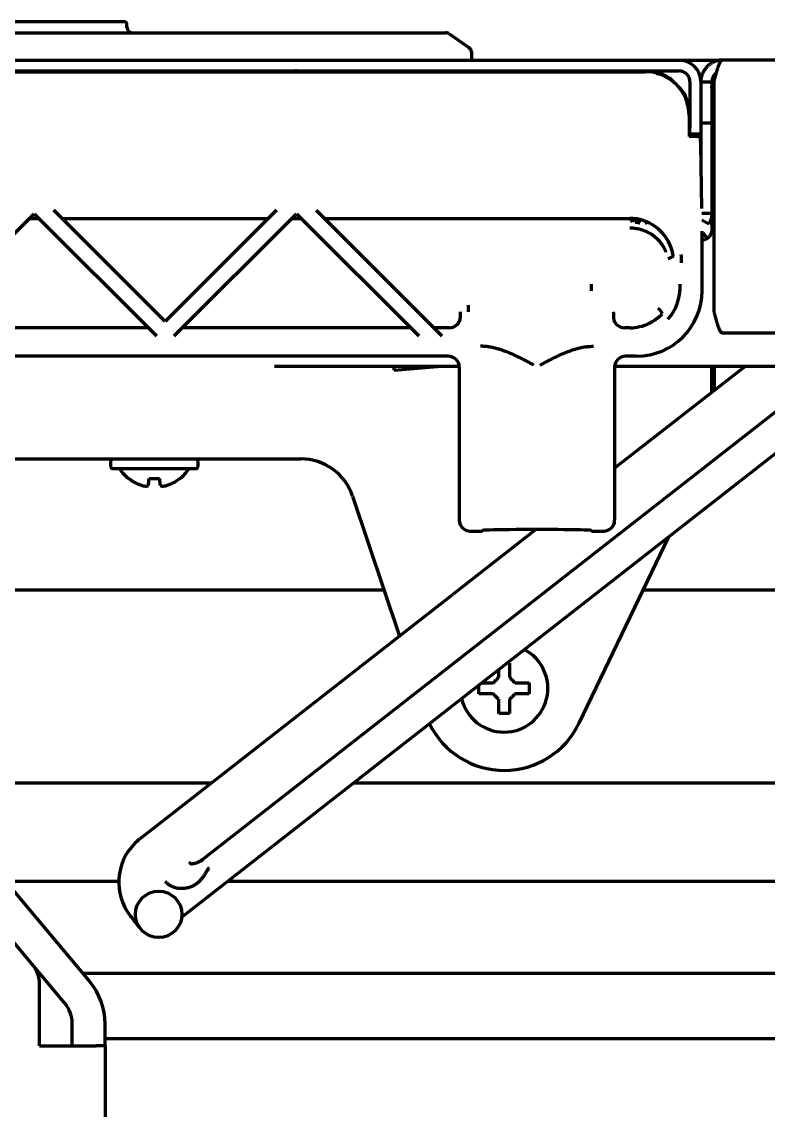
# Model space of a CAD drawing. Header units: inches. Extents: x -3077 to 7201, y 316 to 5463.
# Drawn here: x 2928.7 to 2997, y 5288.5 to 5388.1 of the extents above; entities that cross this region are included whole.
import ezdxf

# ---------------------------------------------------------------- set-up
doc = ezdxf.new("R2010")
doc.units = ezdxf.units.IN

msp = doc.modelspace()

# ---------------------------------------------------------------- linework, layer by layer
at = {"linetype": 'Continuous', "lineweight": 70}
for p, q in [((2938.102, 5388.13), (2923.602, 5388.13)), ((2938.352, 5387.63), (2938.352, 5387.88)), ((2846.102, 5387.13), (2965.602, 5387.13)), ((2965.602, 5387.13), (2967.498, 5387.13)), ((2967.78, 5387.043), (2969.634, 5385.779)), ((2868.315, 5384.63), (2988.852, 5384.63)), ((2969.852, 5385.366), (2969.852, 5384.63)), ((2988.853, 5384.63), (2992.355, 5384.63)), ((2992.352, 5384.63), (2992.856, 5384.63)), ((3538.852, 5384.63), (2992.852, 5384.63)), ((2869.638, 5383.63), (2988.852, 5383.63)), ((2869.669, 5383.554), (2985.777, 5383.554)), ((2966.835, 5383.63), (2966.833, 5383.554)), ((2967.602, 5383.554), (2967.602, 5383.63)), ((2968.352, 5383.554), (2968.352, 5383.63)), ((2988.188, 5382.794), (2988.467, 5382.515)), ((2989.852, 5382.63), (2989.852, 5378.38)), ((2990.852, 5382.63), (2990.852, 5378.88)), ((2990.852, 5382.63), (2991.852, 5382.63)), ((2991.852, 5382.63), (2991.852, 5378.88)), ((2992.052, 5361.63), (2992.052, 5382.63)), ((2988.737, 5382.245), (2989.016, 5381.966)), ((2989.777, 5379.555), (2989.777, 5377.63)), ((2989.852, 5380.129), (2989.802, 5380.129)), ((2991.902, 5380.129), (2991.852, 5380.129)), ((2992.052, 5379.858), (2992.039, 5379.901)), ((2990.852, 5378.88), (2990.852, 5378.38)), ((2990.852, 5378.88), (2991.852, 5378.88)), ((2991.852, 5378.88), (2991.852, 5370.63)), ((2990.045, 5377.63), (2989.777, 5377.63)), ((2989.852, 5377.88), (2989.852, 5378.38)), ((2989.852, 5377.63), (2989.852, 5377.88)), ((2989.852, 5377.88), (2990.852, 5377.88)), ((2990.795, 5377.526), (2990.819, 5377.332)), ((2990.852, 5378.38), (2990.852, 5377.88)), ((2990.852, 5377.88), (2990.852, 5375.881)), ((2990.936, 5371.051), (2990.834, 5376.907)), ((2991.852, 5376.03), (2992.052, 5376.03)), ((2918.663, 5359.38), (2929.852, 5370.569)), ((2929.852, 5370.569), (2941.042, 5359.38)), ((2941.852, 5360.691), (2931.66, 5370.883)), ((2952.044, 5370.883), (2941.852, 5360.691)), ((2942.663, 5359.38), (2953.852, 5370.569)), ((2953.852, 5370.569), (2965.042, 5359.38)), ((2955.66, 5370.883), (2967.163, 5359.38)), ((2990.943, 5370.63), (2991.852, 5370.63)), ((2991.852, 5370.63), (2991.852, 5369.13)), ((2929.416, 5370.133), (2930.289, 5370.133)), ((2932.41, 5370.133), (2951.294, 5370.133)), ((2953.416, 5370.133), (2954.289, 5370.133)), ((2956.41, 5370.133), (2984.352, 5370.133)), ((2984.374, 5370.133), (2984.552, 5369.824)), ((2984.552, 5369.824), (2984.552, 5370.128)), ((2984.652, 5369.824), (2984.652, 5370.121)), ((2984.652, 5369.824), (2984.81, 5370.098)), ((2984.81, 5370.098), (2984.81, 5370.106)), ((2984.81, 5370.098), (2984.873, 5370.075)), ((2984.952, 5370.051), (2984.952, 5369.63)), ((2985.052, 5369.63), (2985.052, 5370.034)), ((2985.11, 5369.63), (2985.33, 5370.011)), ((2985.75, 5369.881), (2985.894, 5369.63)), ((2985.952, 5369.799), (2985.952, 5369.63)), ((2986.052, 5369.63), (2986.052, 5369.754)), ((2986.11, 5369.63), (2986.153, 5369.704)), ((2990.95, 5369.996), (2991.584, 5369.63)), ((2990.957, 5363.524), (2990.957, 5368.223)), ((2980.852, 5363.511), (2980.852, 5364.116)), ((2940.292, 5360.13), (2919.413, 5360.13)), ((2964.292, 5360.13), (2943.413, 5360.13)), ((2967.852, 5360.13), (2966.413, 5360.13)), ((2984.352, 5360.13), (2983.852, 5360.13)), ((3538.852, 5359.63), (2992.852, 5359.63)), ((2967.748, 5357.525), (2886.956, 5357.525)), ((2984.958, 5357.525), (2983.957, 5357.525)), ((2945.246, 5311.478), (3003.037, 5356.629)), ((2951.851, 5356.63), (2968.742, 5356.63)), ((2962.807, 5356.252), (2962.773, 5356.639)), ((2962.807, 5356.252), (2967.126, 5356.63)), ((2968.747, 5356.525), (2968.747, 5342.525)), ((2994.916, 5356.63), (2982.957, 5347.286)), ((2982.957, 5356.525), (2982.957, 5342.525)), ((2982.962, 5356.63), (3006.852, 5356.63)), ((2991.852, 5354.236), (2991.852, 5356.63)), ((2992.102, 5354.431), (2992.102, 5356.63)), ((3006.918, 5355.855), (2943.358, 5306.196)), ((2906.453, 5348.13), (2954.252, 5348.13)), ((2936.852, 5347.88), (2936.852, 5347.48)), ((2944.852, 5347.48), (2944.852, 5347.88)), ((2940.852, 5347.23), (2937.002, 5347.23)), ((2944.702, 5347.23), (2940.852, 5347.23)), ((2938.479, 5346.339), (2938.527, 5346.338)), ((2943.178, 5346.338), (2943.225, 5346.339)), ((2958.994, 5344.715), (2963.275, 5331.909)), ((2975.762, 5341.665), (2968.183, 5335.744)), ((2970.852, 5341.534), (2970.852, 5341.578)), ((2980.852, 5341.534), (2980.852, 5341.578)), ((2969.747, 5341.525), (2970.352, 5341.525)), ((2979.702, 5323.937), (2987.905, 5341)), ((2981.352, 5341.525), (2981.957, 5341.525)), ((2961.871, 5336.13), (2907.354, 5336.13)), ((2965.968, 5334.013), (2968.183, 5335.744)), ((3546.133, 5336.13), (2985.572, 5336.13)), ((2941.31, 5314.748), (2965.968, 5334.013)), ((2975.152, 5327.63), (2975.152, 5327.13)), ((2970.552, 5327.13), (2970.552, 5327.443)), ((2970.552, 5326.63), (2970.552, 5327.13)), ((2975.152, 5327.13), (2975.152, 5326.63)), ((2929.65, 5301.937), (2910.051, 5325.294)), ((2919.685, 5318.48), (2946.097, 5318.48)), ((2920.164, 5317.909), (2934.948, 5300.29)), ((2959.087, 5318.48), (3572.616, 5318.48)), ((2939.519, 5313.349), (2941.31, 5314.748)), ((2945.246, 5311.478), (2945.287, 5311.425)), ((2927.243, 5309.48), (2937.609, 5309.48)), ((2947.565, 5309.48), (3584.133, 5309.48)), ((2932.65, 5298.362), (2929.65, 5301.937)), ((2934.291, 5301.08), (3595.413, 5301.08)), ((2930.352, 5294.433), (2930.352, 5300.009)), ((2933.352, 5294.433), (2933.352, 5296.433)), ((2936.352, 5294.433), (2936.352, 5296.433)), ((2936.362, 5295.08), (3593.342, 5295.08)), ((2930.352, 5294.433), (2935.548, 5294.433)), ((2936.352, 5294.433), (2935.548, 5294.433)), ((2936.352, 5294.433), (2936.352, 4671.13))]:
    msp.add_line(p, q, dxfattribs=at)
msp.add_circle((2941.252, 5306.455), 2.121, dxfattribs=at)
for centre, radius, start, end in [((2938.102, 5387.88), 0.25, 0, 90), ((2938.852, 5387.63), 0.5, 180, 270), ((2967.498, 5386.63), 0.5, 55.71312, 90), ((2969.352, 5385.366), 0.5, 0, 55.71312), ((2988.852, 5382.63), 2, 0, 90), ((2953.844, 5383.13), 0.5, 90, 121.88703), ((2988.852, 5382.63), 1, 0, 90), ((2984.352, 5366.133), 4, 19.22335, 90), ((2985.13, 5370.78), 0.75, 250, 270), ((2985.453, 5366.308), 3.635, 356.27119, 8.23579), ((2959.921, 5361.548), 9.681, 0.20772, 3.80707), ((2967.852, 5361.13), 1, 270, 342.58578), ((2983.852, 5361.13), 1, 197.41422, 270), ((2984.352, 5364.13), 4, 270, 295.8555), ((2937.136, 5347.88), 0.283, 118.07249, 180), ((2944.569, 5347.88), 0.283, 0, 61.92751), ((2954.252, 5343.13), 5, 18.48412, 90), ((2937.136, 5347.48), 0.283, 180, 241.92751), ((2940.852, 5349.23), 3.74, 212.32411, 230.6111), ((2940.852, 5349.23), 3.74, 309.37906, 327.67589), ((2944.569, 5347.48), 0.283, 298.07249, 0), ((2972.852, 5327.13), 4, 193.44375, 62.55563), ((2972.852, 5327.23), 7.6, 205.97437, 334.32322), ((2942.597, 5309.409), 5, 134.1823, 218.4121), ((2860.323, 5244.171), 100, 37.58213, 38.4121), ((2927.352, 5300.009), 3, 0, 40), ((2930.352, 5296.433), 6, 0, 40), ((2930.352, 5296.433), 3, 0, 40)]:
    msp.add_arc(centre, radius, start, end, dxfattribs=at)
for centre, major_axis, ratio, start_param, end_param in [((2985.776, 5379.554), (-2.829, -2.829), 0.999695, 2.356347, 3.926839), ((2986.774, 5381.38), (-0.765, -1.848), 0.999955, 2.748909, 3.534276), ((2987.602, 5380.551), (-1.848, -0.765), 0.999955, 2.748909, 3.534276), ((2990.045, 5377.525), (0.75, 0), 0.140541, 0.017453, 1.570796), ((2990.816, 5375.846), (0, -1.5), 0.017455, 2.356194, 3.001966), ((2990.887, 5368.223), (0, -4), 0.017455, 1.570796, 1.756592), ((2987.846, 5366.65), (-0.486, -0.116), 0.351085, 1.487352, 2.898615), ((2984.956, 5363.526), (4.244, -4.244), 0.999695, 5.497939, 7.068431), ((2976.787, 5370.631), (11.136, -9.632), 0.512356, 6.266297, 6.699607), ((2986.952, 5361.724), (-0.343, 0.363), 0.244028, 3.410972, 4.965192), ((2967.747, 5356.525), (0.707, 0.707), 0.999695, 5.497939, 7.068431), ((2983.957, 5356.525), (0.707, -0.707), 0.999695, 2.356347, 3.926839), ((2940.847, 5349.251), (3.624, 0.873), 0.997235, 3.804658, 4.177379), ((2940.594, 5349.288), (0.806, 3.6), 0.902278, 3.129444, 3.24631), ((2940.298, 5349.288), (0.383, 3.669), 0.420739, 3.280106, 3.396972), ((2940.556, 5349.251), (0.269, 3.718), 0.017407, 3.440796, 3.813517), ((2941.149, 5349.251), (0.269, -3.718), 0.017407, 5.611261, 5.983982), ((2941.406, 5349.288), (0.383, -3.669), 0.420739, 6.027806, 6.144672), ((2941.111, 5349.288), (0.806, -3.6), 0.902278, 6.178468, 6.295334), ((2940.857, 5349.251), (3.624, -0.873), 0.997235, 5.247399, 5.62012), ((2969.748, 5342.525), (-0.707, -0.707), 0.999695, 5.497939, 7.068431), ((2975.852, 5341.578), (5, 0), 0.017455, 0, 3.141593), ((2981.957, 5342.525), (-0.707, 0.707), 0.999695, 2.356347, 3.926839), ((2970.352, 5341.534), (0.5, 0), 0.017455, 4.712389, 6.283185), ((2981.352, 5341.534), (0.5, 0), 0.017455, 3.141593, 4.712389)]:
    msp.add_ellipse(centre, major_axis=major_axis, ratio=ratio, start_param=start_param, end_param=end_param, dxfattribs=at)
for points, degree in [([(2992.852, 5384.63), (2992.816, 5384.63), (2992.744, 5384.628), (2992.636, 5384.619), (2992.528, 5384.605), (2992.422, 5384.584), (2992.317, 5384.558), (2992.213, 5384.526), (2992.112, 5384.489), (2992.012, 5384.446), (2991.915, 5384.398), (2991.821, 5384.344), (2991.729, 5384.286), (2991.641, 5384.223), (2991.557, 5384.155), (2991.476, 5384.083), (2991.399, 5384.006), (2991.327, 5383.925), (2991.259, 5383.841), (2991.196, 5383.753), (2991.138, 5383.662), (2991.084, 5383.567), (2991.036, 5383.47), (2990.993, 5383.371), (2990.956, 5383.269), (2990.924, 5383.165), (2990.898, 5383.06), (2990.878, 5382.954), (2990.863, 5382.846), (2990.854, 5382.738), (2990.852, 5382.666), (2990.852, 5382.63)], 3), ([(2992.052, 5382.63), (2992.061, 5382.665), (2992.079, 5382.735), (2992.106, 5382.839), (2992.132, 5382.943), (2992.159, 5383.046), (2992.185, 5383.148), (2992.212, 5383.248), (2992.239, 5383.347), (2992.265, 5383.444), (2992.292, 5383.538), (2992.319, 5383.63), (2992.345, 5383.72), (2992.372, 5383.806), (2992.399, 5383.889), (2992.426, 5383.969), (2992.452, 5384.045), (2992.479, 5384.117), (2992.506, 5384.185), (2992.532, 5384.249), (2992.559, 5384.308), (2992.585, 5384.363), (2992.612, 5384.413), (2992.639, 5384.458), (2992.665, 5384.498), (2992.692, 5384.533), (2992.719, 5384.563), (2992.745, 5384.587), (2992.772, 5384.606), (2992.799, 5384.62), (2992.826, 5384.628), (2992.843, 5384.63), (2992.852, 5384.63)], 3), ([(2991.852, 5370.63), (2991.852, 5370.59), (2991.85, 5370.51), (2991.839, 5370.391), (2991.821, 5370.273), (2991.797, 5370.158), (2991.766, 5370.045), (2991.729, 5369.935), (2991.686, 5369.829), (2991.638, 5369.727), (2991.603, 5369.662), (2991.584, 5369.63)], 3), ([(2991.852, 5369.13), (2991.852, 5369.095), (2991.849, 5369.025), (2991.832, 5368.922), (2991.805, 5368.821), (2991.767, 5368.722), (2991.72, 5368.629), (2991.663, 5368.541), (2991.597, 5368.46), (2991.522, 5368.385), (2991.441, 5368.319), (2991.353, 5368.262), (2991.26, 5368.215), (2991.162, 5368.177), (2991.06, 5368.15), (2990.957, 5368.134), (2990.887, 5368.13), (2990.852, 5368.13)], 3), ([(2968.853, 5361.13), (2968.856, 5361.28), (2968.862, 5361.431), (2968.87, 5361.583)], 3), ([(2982.835, 5361.583), (2982.842, 5361.431), (2982.848, 5361.28), (2982.851, 5361.13)], 3), ([(2992.852, 5359.63), (2992.843, 5359.63), (2992.826, 5359.632), (2992.799, 5359.64), (2992.772, 5359.654), (2992.746, 5359.673), (2992.719, 5359.697), (2992.692, 5359.727), (2992.666, 5359.762), (2992.639, 5359.802), (2992.612, 5359.847), (2992.586, 5359.897), (2992.559, 5359.952), (2992.532, 5360.011), (2992.506, 5360.075), (2992.479, 5360.143), (2992.452, 5360.215), (2992.426, 5360.291), (2992.399, 5360.371), (2992.372, 5360.454), (2992.346, 5360.54), (2992.319, 5360.629), (2992.292, 5360.721), (2992.266, 5360.816), (2992.239, 5360.913), (2992.212, 5361.012), (2992.186, 5361.112), (2992.159, 5361.214), (2992.132, 5361.317), (2992.106, 5361.421), (2992.079, 5361.525), (2992.061, 5361.595), (2992.052, 5361.63)], 3), ([(2968.806, 5360.831), (2968.822, 5360.879), (2968.845, 5360.978), (2968.853, 5361.079), (2968.853, 5361.13)], 3), ([(2975.555, 5356.717), (2975.366, 5356.819), (2974.992, 5357.021), (2974.44, 5357.308), (2973.903, 5357.571), (2973.42, 5357.787), (2972.982, 5357.963), (2972.584, 5358.103), (2972.22, 5358.212), (2971.882, 5358.297), (2971.573, 5358.359), (2971.275, 5358.403), (2970.974, 5358.431), (2970.782, 5358.437), (2970.687, 5358.437)], 3), ([(2976.149, 5356.717), (2976.338, 5356.819), (2976.711, 5357.02), (2977.265, 5357.309), (2977.803, 5357.572), (2978.286, 5357.788), (2978.725, 5357.964), (2979.124, 5358.104), (2979.488, 5358.214), (2979.826, 5358.298), (2980.136, 5358.36), (2980.433, 5358.404), (2980.732, 5358.431), (2980.923, 5358.437), (2981.017, 5358.437)], 3), ([(2973.041, 5329.43), (2973.145, 5329.43), (2973.248, 5329.43), (2973.352, 5329.43)], 3), ([(2971.852, 5327.63), (2971.876, 5327.654), (2971.923, 5327.701), (2971.995, 5327.773), (2972.066, 5327.844), (2972.138, 5327.915), (2972.209, 5327.987), (2972.281, 5328.058), (2972.328, 5328.106), (2972.352, 5328.13)], 3), ([(2973.352, 5328.13), (2973.378, 5328.104), (2973.429, 5328.053), (2973.503, 5327.979), (2973.575, 5327.907), (2973.645, 5327.837), (2973.714, 5327.768), (2973.783, 5327.699), (2973.829, 5327.653), (2973.852, 5327.63)], 3), ([(2973.852, 5327.63), (2973.906, 5327.63), (2974.015, 5327.63), (2974.176, 5327.63), (2974.335, 5327.63), (2974.49, 5327.63), (2974.642, 5327.63), (2974.799, 5327.63), (2974.965, 5327.63), (2975.088, 5327.63), (2975.152, 5327.63)], 3), ([(2971.852, 5326.63), (2971.798, 5326.63), (2971.69, 5326.63), (2971.528, 5326.63), (2971.369, 5326.63), (2971.214, 5326.63), (2971.062, 5326.63), (2970.906, 5326.63), (2970.739, 5326.63), (2970.616, 5326.63), (2970.552, 5326.63)], 3), ([(2972.352, 5326.13), (2972.326, 5326.156), (2972.275, 5326.207), (2972.201, 5326.281), (2972.13, 5326.353), (2972.059, 5326.423), (2971.99, 5326.492), (2971.921, 5326.561), (2971.875, 5326.607), (2971.852, 5326.63)], 3), ([(2973.852, 5326.63), (2973.828, 5326.606), (2973.781, 5326.559), (2973.71, 5326.487), (2973.638, 5326.416), (2973.567, 5326.344), (2973.495, 5326.273), (2973.424, 5326.201), (2973.376, 5326.154), (2973.352, 5326.13)], 3), ([(2973.352, 5326.13), (2973.352, 5326.076), (2973.352, 5325.968), (2973.352, 5325.806), (2973.352, 5325.647), (2973.352, 5325.492), (2973.352, 5325.34), (2973.352, 5325.183), (2973.352, 5325.017), (2973.352, 5324.894), (2973.352, 5324.83)], 3), ([(2973.352, 5324.83), (2973.186, 5324.83), (2972.852, 5324.83), (2972.519, 5324.83), (2972.352, 5324.83)], 3), ([(2939.113, 5312.995), (2939.156, 5313.037), (2939.243, 5313.119), (2939.379, 5313.237), (2939.472, 5313.312), (2939.519, 5313.349)], 3), ([(2945.861, 5310.69), (2945.849, 5310.681), (2945.825, 5310.659), (2945.786, 5310.618), (2945.746, 5310.568), (2945.705, 5310.509), (2945.661, 5310.44), (2945.616, 5310.364), (2945.566, 5310.279), (2945.511, 5310.185), (2945.449, 5310.082), (2945.376, 5309.968), (2945.289, 5309.842), (2945.183, 5309.704), (2945.052, 5309.555), (2944.921, 5309.426), (2944.784, 5309.309), (2944.643, 5309.205), (2944.498, 5309.113), (2944.349, 5309.033), (2944.196, 5308.965), (2944.04, 5308.909), (2943.882, 5308.865), (2943.722, 5308.833), (2943.56, 5308.812), (2943.398, 5308.804), (2943.236, 5308.807), (2943.075, 5308.823), (2942.916, 5308.85), (2942.762, 5308.889), (2942.613, 5308.938), (2942.474, 5308.995), (2942.347, 5309.06), (2942.231, 5309.131), (2942.127, 5309.206), (2942.033, 5309.287), (2941.946, 5309.374), (2941.891, 5309.438), (2941.865, 5309.472)], 3), ([(2944.08, 5311.202), (2944.081, 5311.202), (2944.081, 5311.201), (2944.082, 5311.199), (2944.084, 5311.198), (2944.085, 5311.196), (2944.086, 5311.195), (2944.087, 5311.193), (2944.088, 5311.192), (2944.089, 5311.19), (2944.09, 5311.189), (2944.091, 5311.187), (2944.092, 5311.185), (2944.093, 5311.183), (2944.095, 5311.182), (2944.096, 5311.18), (2944.097, 5311.177), (2944.099, 5311.175), (2944.1, 5311.173), (2944.101, 5311.17), (2944.103, 5311.167), (2944.105, 5311.164), (2944.107, 5311.161), (2944.108, 5311.158), (2944.11, 5311.154), (2944.112, 5311.151), (2944.115, 5311.147), (2944.117, 5311.144), (2944.119, 5311.141), (2944.122, 5311.137), (2944.124, 5311.134), (2944.127, 5311.131), (2944.13, 5311.127), (2944.134, 5311.125), (2944.137, 5311.122), (2944.14, 5311.119), (2944.144, 5311.117), (2944.148, 5311.114), (2944.152, 5311.112), (2944.156, 5311.109), (2944.161, 5311.107), (2944.166, 5311.105), (2944.171, 5311.103), (2944.177, 5311.101), (2944.183, 5311.1), (2944.189, 5311.098), (2944.196, 5311.097), (2944.202, 5311.095), (2944.209, 5311.094), (2944.216, 5311.093), (2944.224, 5311.092), (2944.232, 5311.092), (2944.24, 5311.091), (2944.248, 5311.091), (2944.256, 5311.09), (2944.265, 5311.09), (2944.274, 5311.09), (2944.283, 5311.091), (2944.293, 5311.091), (2944.302, 5311.091), (2944.312, 5311.092), (2944.323, 5311.093), (2944.333, 5311.093), (2944.344, 5311.094), (2944.355, 5311.096), (2944.366, 5311.097), (2944.377, 5311.098), (2944.389, 5311.1), (2944.401, 5311.101), (2944.414, 5311.103), (2944.426, 5311.105), (2944.439, 5311.107), (2944.452, 5311.11), (2944.466, 5311.112), (2944.48, 5311.115), (2944.494, 5311.118), (2944.508, 5311.121), (2944.523, 5311.124), (2944.538, 5311.127), (2944.553, 5311.131), (2944.569, 5311.135), (2944.586, 5311.139), (2944.602, 5311.143), (2944.619, 5311.148), (2944.637, 5311.153), (2944.655, 5311.158), (2944.674, 5311.164), (2944.693, 5311.17), (2944.713, 5311.176), (2944.734, 5311.183), (2944.756, 5311.191), (2944.779, 5311.199), (2944.803, 5311.209), (2944.829, 5311.219), (2944.857, 5311.232), (2944.887, 5311.246), (2944.919, 5311.261), (2944.948, 5311.276), (2944.973, 5311.29), (2944.996, 5311.303), (2945.018, 5311.316), (2945.037, 5311.328), (2945.054, 5311.339), (2945.071, 5311.35), (2945.086, 5311.36), (2945.1, 5311.369), (2945.113, 5311.379), (2945.126, 5311.387), (2945.137, 5311.396), (2945.148, 5311.404), (2945.159, 5311.412), (2945.169, 5311.419), (2945.179, 5311.427), (2945.188, 5311.434), (2945.197, 5311.44), (2945.205, 5311.447), (2945.214, 5311.453), (2945.222, 5311.46), (2945.23, 5311.466), (2945.238, 5311.472), (2945.243, 5311.476), (2945.246, 5311.478)], 3), ([(2945.287, 5311.425), (2945.08, 5311.282), (2944.93, 5311.27)], 2)]:
    msp.add_open_spline(points, degree=degree, dxfattribs=at)
for points, knots in [([(2992.223, 5383.407), (2992.217, 5383.402), (2992.197, 5383.386), (2992.164, 5383.356), (2992.126, 5383.318), (2992.09, 5383.278), (2992.056, 5383.235), (2992.024, 5383.191), (2991.995, 5383.146), (2991.968, 5383.099), (2991.944, 5383.05), (2991.923, 5383), (2991.904, 5382.949), (2991.888, 5382.898), (2991.875, 5382.845), (2991.865, 5382.792), (2991.858, 5382.738), (2991.853, 5382.684), (2991.852, 5382.648), (2991.852, 5382.63)], [0, 0, 0, 0, 0.026512, 0.087355, 0.148198, 0.209041, 0.269884, 0.330727, 0.39157, 0.452413, 0.513256, 0.574099, 0.634942, 0.695785, 0.756628, 0.817471, 0.878314, 0.939157, 1, 1, 1, 1]), ([(2991.852, 5382.096), (2991.852, 5382.131), (2991.856, 5382.165), (2991.866, 5382.214), (2991.87, 5382.231), (2991.878, 5382.255), (2991.881, 5382.264), (2991.887, 5382.28), (2991.89, 5382.287), (2991.907, 5382.327), (2991.924, 5382.356), (2991.953, 5382.398), (2991.964, 5382.412), (2991.986, 5382.437), (2992.009, 5382.462), (2992.035, 5382.484), (2992.049, 5382.494)], [0, 0, 0, 0, 0.222377, 0.222377, 0.333565, 0.333565, 0.389159, 0.389159, 0.444753, 0.444753, 0.66713, 0.66713, 0.778318, 0.778318, 0.889507, 1, 1, 1, 1]), ([(2992.052, 5379.397), (2992.048, 5379.422), (2992.043, 5379.447), (2992.034, 5379.492), (2992.03, 5379.513), (2992.022, 5379.554), (2992.018, 5379.574), (2991.998, 5379.672), (2991.982, 5379.742), (2991.958, 5379.835), (2991.95, 5379.864), (2991.934, 5379.917), (2991.926, 5379.942), (2991.902, 5380.01), (2991.886, 5380.046), (2991.854, 5380.099), (2991.838, 5380.116), (2991.818, 5380.126), (2991.814, 5380.127), (2991.807, 5380.129), (2991.805, 5380.129), (2991.802, 5380.129)], [0, 0, 0, 0, 0.053992, 0.053992, 0.102198, 0.102198, 0.150405, 0.150405, 0.343232, 0.343232, 0.439645, 0.439645, 0.536059, 0.536059, 0.728885, 0.728885, 0.921712, 0.921712, 0.969919, 0.969919, 1, 1, 1, 1]), ([(2992.043, 5379.889), (2992.043, 5379.889), (2992.043, 5379.89), (2992.034, 5379.917), (2992.026, 5379.942), (2992.002, 5380.01), (2991.986, 5380.046), (2991.954, 5380.099), (2991.938, 5380.116), (2991.918, 5380.126), (2991.914, 5380.127), (2991.908, 5380.129), (2991.905, 5380.129), (2991.902, 5380.129)], [0, 0, 0, 0, 0.003429, 0.003429, 0.174897, 0.174897, 0.517833, 0.517833, 0.860768, 0.860768, 0.946502, 0.946502, 1, 1, 1, 1]), ([(2989.777, 5378.877), (2989.779, 5378.868), (2989.79, 5378.833), (2989.801, 5378.796), (2989.824, 5378.716), (2989.838, 5378.663), (2989.852, 5378.606)], [0, 0, 0, 0, 0.10616, 0.433814, 0.433814, 1, 1, 1, 1]), ([(2991.852, 5378.606), (2991.859, 5378.581), (2991.865, 5378.556), (2991.875, 5378.513), (2991.879, 5378.495), (2991.888, 5378.46), (2991.892, 5378.442), (2991.912, 5378.351), (2991.929, 5378.276), (2991.954, 5378.16), (2991.962, 5378.121), (2991.974, 5378.061), (2991.978, 5378.041), (2991.987, 5378), (2991.991, 5377.979), (2992.012, 5377.877), (2992.028, 5377.795), (2992.047, 5377.7), (2992.05, 5377.687), (2992.052, 5377.675)], [0, 0, 0, 0, 0.092942, 0.092942, 0.15507, 0.15507, 0.217197, 0.217197, 0.465706, 0.465706, 0.58996, 0.58996, 0.652087, 0.652087, 0.714215, 0.714215, 0.962724, 0.962724, 1, 1, 1, 1]), ([(2987.657, 5367.06), (2987.642, 5367.101), (2987.625, 5367.141), (2987.591, 5367.222), (2987.574, 5367.261), (2987.518, 5367.378), (2987.478, 5367.454), (2987.351, 5367.674), (2987.255, 5367.812), (2987.097, 5368.008), (2987.042, 5368.071), (2986.956, 5368.162), (2986.926, 5368.192), (2986.866, 5368.251), (2986.836, 5368.28), (2986.682, 5368.421), (2986.55, 5368.524), (2986.34, 5368.666), (2986.268, 5368.711), (2986.157, 5368.775), (2986.119, 5368.796), (2986.042, 5368.836), (2986.003, 5368.856), (2985.884, 5368.913), (2985.803, 5368.948), (2985.638, 5369.014), (2985.553, 5369.044), (2985.423, 5369.084), (2985.357, 5369.103), (2985.29, 5369.121), (2985.245, 5369.132), (2985.222, 5369.138), (2985.108, 5369.164), (2985.016, 5369.182), (2984.737, 5369.225), (2984.547, 5369.24), (2984.352, 5369.24)], [0, 0, 0, 0, 0.03125, 0.03125, 0.0625, 0.0625, 0.125, 0.125, 0.25, 0.25, 0.3125, 0.3125, 0.34375, 0.34375, 0.375, 0.375, 0.5, 0.5, 0.5625, 0.5625, 0.59375, 0.59375, 0.625, 0.625, 0.6875, 0.6875, 0.75, 0.75, 0.78125, 0.796875, 0.796875, 0.8125, 0.8125, 0.875, 0.875, 1, 1, 1, 1]), ([(2991.422, 5368.293), (2991.399, 5368.328), (2991.352, 5368.396), (2991.281, 5368.498), (2991.209, 5368.598), (2991.149, 5368.679), (2991.113, 5368.727), (2991.101, 5368.743)], [0, 0, 0, 0, 0.216595, 0.439201, 0.661806, 0.884412, 1, 1, 1, 1]), ([(2988.328, 5366.722), (2988.304, 5366.846), (2988.275, 5366.969), (2988.208, 5367.212), (2988.17, 5367.331), (2988.129, 5367.45)], [0, 0, 0, 0, 0.5, 0.5, 1, 1, 1, 1]), ([(2982.851, 5361.13), (2982.851, 5361.08), (2982.855, 5361.029), (2982.867, 5360.954), (2982.872, 5360.929), (2982.884, 5360.88), (2982.89, 5360.855), (2982.898, 5360.831)], [0, 0, 0, 0, 0.5, 0.5, 0.75, 0.75, 1, 1, 1, 1]), ([(2986.097, 5360.53), (2986.21, 5360.585), (2986.32, 5360.645), (2986.534, 5360.772), (2986.638, 5360.84), (2986.839, 5360.985), (2986.937, 5361.061), (2987.127, 5361.222), (2987.218, 5361.307), (2987.307, 5361.396)], [0, 0, 0, 0, 0.25, 0.25, 0.5, 0.5, 0.75, 0.75, 1, 1, 1, 1]), ([(2940.385, 5346.338), (2940.423, 5346.338), (2940.462, 5346.338), (2940.54, 5346.339), (2940.579, 5346.339), (2940.656, 5346.339), (2940.696, 5346.339), (2940.774, 5346.339), (2940.813, 5346.339), (2940.931, 5346.339), (2941.009, 5346.339), (2941.126, 5346.339), (2941.165, 5346.339), (2941.242, 5346.338), (2941.281, 5346.338), (2941.319, 5346.338)], [0, 0, 0, 0, 0.125, 0.125, 0.25, 0.25, 0.375, 0.375, 0.5, 0.5, 0.75, 0.75, 0.875, 0.875, 1, 1, 1, 1]), ([(2972.352, 5328.13), (2972.352, 5328.184), (2972.352, 5328.292), (2972.352, 5328.454), (2972.352, 5328.613), (2972.352, 5328.744), (2972.352, 5328.822), (2972.352, 5328.849)], [0, 0, 0, 0, 0.220574, 0.441148, 0.661722, 0.882296, 1, 1, 1, 1]), ([(2973.352, 5329.43), (2973.352, 5329.227), (2973.352, 5329.017), (2973.352, 5328.692), (2973.352, 5328.582), (2973.352, 5328.359), (2973.352, 5328.245), (2973.352, 5328.13)], [0, 0, 0, 0, 0.5, 0.5, 0.75, 0.75, 1, 1, 1, 1]), ([(2970.777, 5327.63), (2970.909, 5327.63), (2971.044, 5327.63), (2971.29, 5327.63), (2971.4, 5327.63), (2971.623, 5327.63), (2971.737, 5327.63), (2971.852, 5327.63)], [0, 0, 0, 0, 0.388566, 0.388566, 0.694283, 0.694283, 1, 1, 1, 1]), ([(2975.152, 5326.63), (2974.949, 5326.63), (2974.74, 5326.63), (2974.415, 5326.63), (2974.305, 5326.63), (2974.081, 5326.63), (2973.967, 5326.63), (2973.852, 5326.63)], [0, 0, 0, 0, 0.5, 0.5, 0.75, 0.75, 1, 1, 1, 1]), ([(2972.352, 5324.83), (2972.352, 5325.033), (2972.352, 5325.243), (2972.352, 5325.568), (2972.352, 5325.678), (2972.352, 5325.901), (2972.352, 5326.015), (2972.352, 5326.13)], [0, 0, 0, 0, 0.5, 0.5, 0.75, 0.75, 1, 1, 1, 1])]:
    msp.add_open_spline(points, degree=3, knots=knots, dxfattribs=at)

doc.saveas('drawing.dxf')
